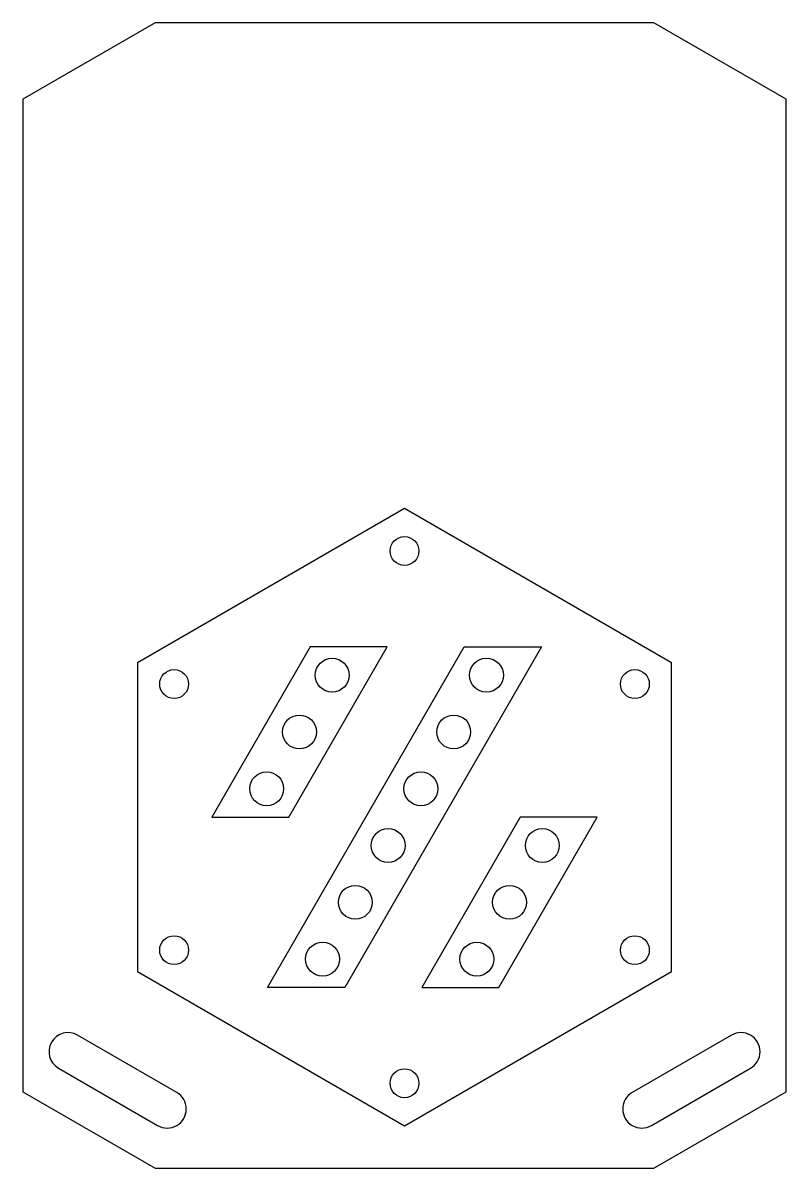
# Model space of a CAD drawing. Header units: millimetres. Extents: x -45 to 45, y -68 to 67.
import ezdxf

# ---------------------------------------------------------------- set-up
doc = ezdxf.new("R2010")
doc.units = ezdxf.units.MM
doc.layers.get('0').update_dxf_attribs({"linetype": 'CONTINUOUS'})

msp = doc.modelspace()

# ---------------------------------------------------------------- linework, layer by layer
for p, q in [((0, 10.25), (-31.5, -7.94)), ((31.5, -7.94), (0, 10.25)), ((-11.14, -6.05), (-22.73, -26.13)), ((-16.14, -46.2), (7.04, -6.05)), ((-13.64, -26.13), (-2.05, -6.05)), ((-2.05, -6.05), (-11.14, -6.05)), ((16.14, -6.05), (-7.04, -46.2)), ((7.04, -6.05), (16.14, -6.05)), ((-31.5, -7.94), (-31.5, -44.31)), ((31.5, -44.31), (31.5, -7.94)), ((-22.73, -26.13), (-13.64, -26.13)), ((13.64, -26.13), (2.05, -46.2)), ((11.14, -46.2), (22.73, -26.13)), ((22.73, -26.13), (13.64, -26.13)), ((-31.5, -44.31), (0, -62.5)), ((0, -62.5), (31.5, -44.31)), ((-7.04, -46.2), (-16.14, -46.2)), ((2.05, -46.2), (11.14, -46.2))]:
    msp.add_line(p, q)
msp.add_lwpolyline([(-45, -58.5), (-29.41, -67.5), (29.41, -67.5), (45, -58.5), (45, 58.5), (29.41, 67.5), (-29.41, 67.5), (-45, 58.5)], close=True)
for points in [[(-29.11, -62.48, 1), (-26.86, -58.58), (-38.55, -51.83, 1), (-40.8, -55.73)], [(40.8, -55.73, 1), (38.55, -51.83), (26.86, -58.58, 1), (29.11, -62.48)]]:
    msp.add_lwpolyline(points, format="xyb", close=True)
for centre, radius in [((0, 5.25), 1.7), ((-8.53, -9.4), 2), ((9.66, -9.4), 2), ((-27.17, -10.44), 1.7), ((27.17, -10.44), 1.7), ((-12.39, -16.09), 2), ((5.8, -16.09), 2), ((-16.25, -22.78), 2), ((1.93, -22.78), 2), ((-1.93, -29.47), 2), ((16.25, -29.47), 2), ((-5.8, -36.17), 2), ((12.39, -36.17), 2), ((-27.17, -41.81), 1.7), ((27.17, -41.81), 1.7), ((-9.66, -42.86), 2), ((8.53, -42.86), 2), ((0, -57.5), 1.7)]:
    msp.add_circle(centre, radius)

doc.saveas('drawing.dxf')
